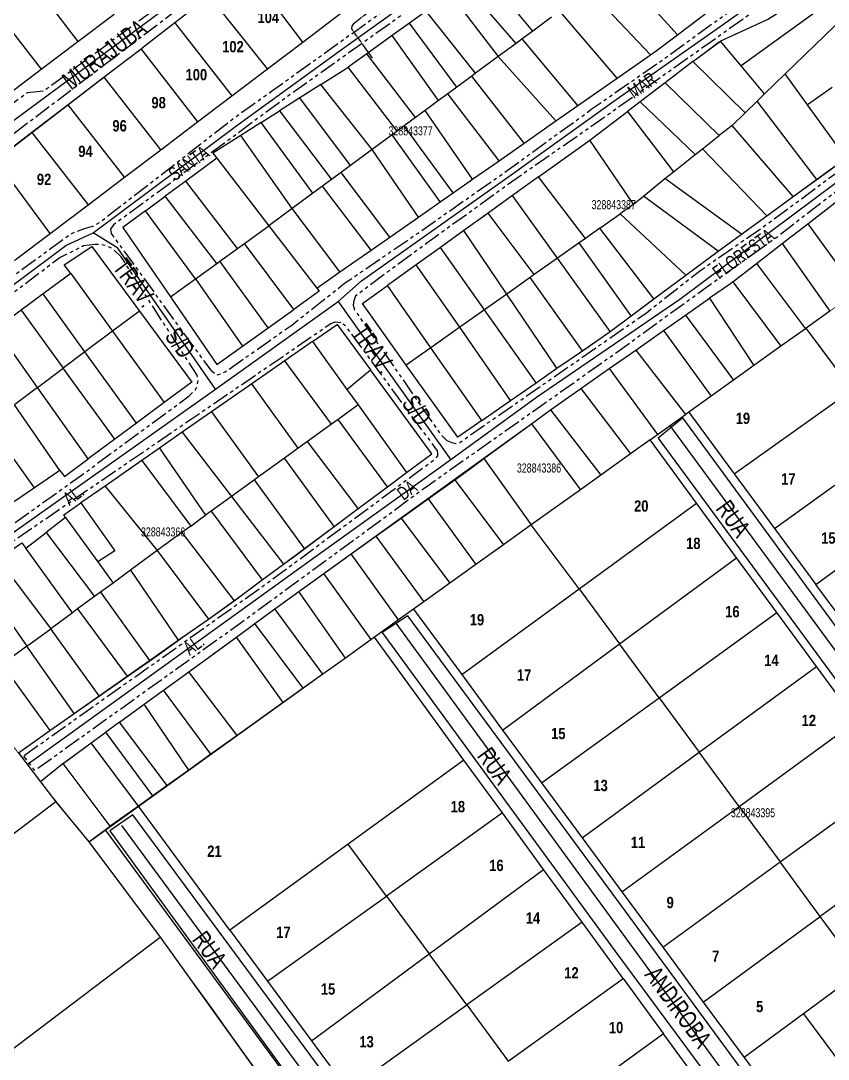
# Model space of a CAD drawing. Extents: x 204381 to 207261, y 4847713 to 4851061.
# Drawn here: x 206170.1 to 206348.8, y 4849363 to 4849592.9 of the extents above; entities that cross this region are included whole.
import ezdxf
from ezdxf.enums import TextEntityAlignment as Align

# ---------------------------------------------------------------- set-up
doc = ezdxf.new("R2010")
doc.units = 0
doc.header["$LTSCALE"] = 1.5
doc.header["$MEASUREMENT"] = 0
doc.linetypes.add('PHANTOMX2', pattern=[5, 2.5, -0.5, 0.5, -0.5, 0.5, -0.5])
doc.linetypes.add('TRACO_13', pattern=[8, 5, -1, 1, -1])
for name, color, linetype in [('CD-MALHA-LOTES', 40, 'CONTINUOUS'), ('CD_TXT_QUADRA', 7, 'CONTINUOUS'), ('HD-VALAS-DRENOS', 170, 'CONTINUOUS'), ('RU-QUADRAS', 210, 'CONTINUOUS'), ('SV-EIXO-RUA-N-PAV', 6, 'CONTINUOUS'), ('SV-EIXO-RUA-PAV', 20, 'CONTINUOUS'), ('SV-RUA-NAO-PAV-S-GUIA-C-GUIA', 7, 'PHANTOMX2'), ('SV-RUA-PAVIM-S-GUIA-C-GUIA', 7, 'CONTINUOUS'), ('SV-TXT-RUA-N-PAV-S-GUIA-C-GUIA', 7, 'CONTINUOUS'), ('SV-TXT-RUA-PAV-S-GUIA-C-GUIA', 7, 'CONTINUOUS'), ('Th_NmrPort', 7, 'CONTINUOUS')]:
    doc.layers.add(name, color=color, linetype=linetype)
doc.styles.add('3288-43-2D_TXT$0$ARIAL', font='ARIAL.TTF')
doc.styles.add('ARIAL', font='ARIAL.TTF')
doc.styles.get("Standard").update_dxf_attribs({"font": 'swisscbo.ttf'})

msp = doc.modelspace()

# ---------------------------------------------------------------- linework, layer by layer
at = {"layer": 'CD-MALHA-LOTES', "linetype": 'Continuous'}
for points in [[(206232.48, 4849588.16), (206219.95, 4849604.74)], [(206170.43, 4849604.31), (206182.72, 4849588.33)], [(206211.86, 4849598.44), (206204.21, 4849592.48)], [(206224.67, 4849582.25), (206211.86, 4849598.44)], [(206182.72, 4849588.33), (206190.74, 4849594.4)], [(206232.48, 4849588.16), (206240.95, 4849594.58)], [(206166.51, 4849592.69), (206174.57, 4849582.17)], [(206204.21, 4849592.48), (206197.25, 4849587.05)], [(206204.21, 4849592.48), (206216.81, 4849576.29)], [(206174.57, 4849582.17), (206182.72, 4849588.33)], [(206196.69, 4849586.62), (206188.56, 4849580.4)], [(206197.25, 4849587.05), (206196.69, 4849586.62)], [(206196.69, 4849586.62), (206209.21, 4849570.54)], [(206224.67, 4849582.25), (206232.48, 4849588.16)], [(206158.64, 4849570.12), (206174.57, 4849582.17)], [(206216.81, 4849576.29), (206224.67, 4849582.25)], [(206188.56, 4849580.4), (206180.59, 4849574.32)], [(206201.05, 4849564.36), (206188.56, 4849580.4)], [(206209.21, 4849570.54), (206216.81, 4849576.29)], [(206180.59, 4849574.32), (206172.55, 4849568.17)], [(206193.06, 4849558.3), (206180.59, 4849574.32)], [(206201.05, 4849564.36), (206209.21, 4849570.54)], [(206172.55, 4849568.17), (206164.58, 4849562.07)], [(206172.55, 4849568.17), (206184.99, 4849552.19)], [(206193.06, 4849558.3), (206201.05, 4849564.36)], [(206176.59, 4849545.83), (206164.58, 4849562.07)], [(206184.99, 4849552.19), (206193.06, 4849558.3)], [(206176.59, 4849545.83), (206184.99, 4849552.19)], [(206168.83, 4849539.96), (206176.59, 4849545.83)], [(206354.11, 4849511.2), (206343.94, 4849524.89)], [(206338.29, 4849520.85), (206332.35, 4849516.6)], [(206327.96, 4849492.61), (206354.11, 4849511.2)], [(206322.91, 4849509.84), (206317.91, 4849506.26)], [(206317.91, 4849506.26), (206327.96, 4849492.61)], [(206309.35, 4849500.13), (206305.02, 4849497.03)], [(206319.67, 4849486.1), (206309.35, 4849500.13)], [(206336.91, 4849480.52), (206362.96, 4849499.28)], [(206327.96, 4849492.61), (206336.91, 4849480.52)], [(206293.66, 4849467.13), (206319.67, 4849486.1)], [(206328.52, 4849474.04), (206319.67, 4849486.1)], [(206346.05, 4849468.15), (206371.99, 4849487.13)], [(206293.66, 4849467.13), (206283.07, 4849481.31)], [(206336.91, 4849480.52), (206346.05, 4849468.15)], [(206302.61, 4849454.97), (206328.52, 4849474.04)], [(206337.43, 4849461.92), (206328.52, 4849474.04)], [(206267.68, 4849448.17), (206293.66, 4849467.13)], [(206293.66, 4849467.13), (206302.61, 4849454.97)], [(206354.81, 4849456.32), (206346.05, 4849468.15)], [(206257, 4849462.65), (206267.68, 4849448.17)], [(206311.37, 4849443.06), (206337.43, 4849461.92)], [(206346.2, 4849449.97), (206337.43, 4849461.92)], [(206247.6, 4849455.92), (206241.92, 4849451.85)], [(206248.35, 4849456.46), (206247.6, 4849455.92)], [(206268.16, 4849429.27), (206248.35, 4849456.46)], [(206276.72, 4849435.91), (206302.61, 4849454.97)], [(206311.37, 4849443.06), (206302.61, 4849454.97)], [(206320.26, 4849430.99), (206346.2, 4849449.97)], [(206355.05, 4849437.92), (206346.2, 4849449.97)], [(206267.68, 4849448.17), (206276.72, 4849435.91)], [(206285.35, 4849424.22), (206311.37, 4849443.06)], [(206311.37, 4849443.06), (206320.26, 4849430.99)], [(206329.07, 4849419.01), (206355.05, 4849437.92)], [(206276.72, 4849435.91), (206285.35, 4849424.22)], [(206169.55, 4849430.84), (206174.42, 4849424.47)], [(206294.34, 4849412.02), (206320.26, 4849430.99)], [(206329.07, 4849419.01), (206320.26, 4849430.99)], [(206268.16, 4849429.27), (206242.56, 4849410.63)], [(206276.7, 4849417.55), (206268.16, 4849429.27)], [(206338.14, 4849406.7), (206364.12, 4849425.56)], [(206174.42, 4849424.47), (206177.83, 4849420.02)], [(206202.5, 4849423.63), (206199.29, 4849421.33)], [(206285.35, 4849424.22), (206294.34, 4849412.02)], [(206177.83, 4849420.02), (205941.74, 4849240.91)], [(206216.38, 4849391.57), (206196.11, 4849419.06)], [(206303.13, 4849400.12), (206329.07, 4849419.01)], [(206329.07, 4849419.01), (206338.14, 4849406.7)], [(206276.7, 4849417.55), (206251.01, 4849399.16)], [(206285.8, 4849405.06), (206276.7, 4849417.55)], [(206185.11, 4849411.18), (206188.76, 4849413.79)], [(206188.76, 4849413.79), (206261.72, 4849314.58)], [(206294.34, 4849412.02), (206303.13, 4849400.12)], [(206372.94, 4849413.55), (206347.03, 4849394.61)], [(206185.11, 4849411.18), (206200.95, 4849390.06)], [(206242.56, 4849410.63), (206216.38, 4849391.57)], [(206251.01, 4849399.16), (206242.56, 4849410.63)], [(206260.46, 4849386.33), (206285.8, 4849405.06)], [(206294.34, 4849393.34), (206285.8, 4849405.06)], [(206312.18, 4849387.85), (206338.14, 4849406.7)], [(206347.03, 4849394.61), (206338.14, 4849406.7)], [(206303.13, 4849400.12), (206312.18, 4849387.85)], [(206224.68, 4849380.31), (206251.01, 4849399.16)], [(206251.01, 4849399.16), (206260.46, 4849386.33)], [(206294.34, 4849393.34), (206268.78, 4849375.04)], [(206303.4, 4849380.91), (206294.34, 4849393.34)], [(206321.14, 4849375.69), (206347.03, 4849394.61)], [(206355.98, 4849382.45), (206347.03, 4849394.61)], [(206216.38, 4849391.57), (206224.68, 4849380.31)], [(206079.68, 4849298.26), (206200.95, 4849390.06)], [(206200.95, 4849390.06), (206225.68, 4849355.63)], [(206234.43, 4849367.08), (206260.46, 4849386.33)], [(206268.78, 4849375.04), (206260.46, 4849386.33)], [(206312.18, 4849387.85), (206321.14, 4849375.69)], [(206355.98, 4849382.45), (206343.31, 4849373.11)], [(206224.68, 4849380.31), (206234.43, 4849367.08)], [(206277.96, 4849362.57), (206303.4, 4849380.91)], [(206303.4, 4849380.91), (206312.34, 4849368.64)], [(206242.46, 4849356.2), (206268.78, 4849375.04)], [(206268.78, 4849375.04), (206277.96, 4849362.57)], [(206321.14, 4849375.69), (206330.19, 4849363.43)], [(206343.31, 4849373.11), (206330.19, 4849363.43)], [(206343.31, 4849373.11), (206361.11, 4849349.18)], [(206312.34, 4849368.64), (206287, 4849350.3)], [(206320.95, 4849356.82), (206312.34, 4849368.64)], [(206234.43, 4849367.08), (206242.46, 4849356.2)], [(206330.19, 4849363.43), (206347.85, 4849339.49)]]:
    msp.add_lwpolyline(points, dxfattribs=at)
at = {"layer": 'CD-MALHA-LOTES'}
for points in [[(206283.38, 4849590.63), (206272.31, 4849603.95)], [(206315.43, 4849589.79), (206302.13, 4849604.47)], [(206279.69, 4849587.91), (206268.32, 4849601.1)], [(206265.16, 4849598.83), (206275.75, 4849585)], [(206309.49, 4849585.39), (206295.83, 4849599.82)], [(206348.6, 4849596.75), (206345.21, 4849599.44), (206335.58, 4849593.29), (206324.94, 4849588.4)], [(206348.6, 4849596.75), (206329.54, 4849582.91)], [(206259.83, 4849595.02), (206256.12, 4849592.37)], [(206270.75, 4849581.31), (206259.83, 4849595.02)], [(206287.55, 4849593.71), (206283.38, 4849590.63)], [(206302.1, 4849580.22), (206289.38, 4849595.06)], [(206315.43, 4849589.79), (206322.77, 4849595.3)], [(206352.31, 4849593.81), (206339.28, 4849581.15)], [(206256.12, 4849592.37), (206252.28, 4849589.62)], [(206266.59, 4849578.24), (206256.12, 4849592.37)], [(206252.28, 4849589.62), (206246.7, 4849585.62)], [(206262.54, 4849575.25), (206252.28, 4849589.62)], [(206281.06, 4849588.92), (206279.69, 4849587.91)], [(206283.38, 4849590.63), (206281.06, 4849588.92)], [(206293.37, 4849574.12), (206281.06, 4849588.92)], [(206309.49, 4849585.39), (206310.7, 4849586.24), (206315.43, 4849589.79)], [(206279.69, 4849587.91), (206275.75, 4849585)], [(206318.86, 4849583.89), (206324.94, 4849588.4)], [(206329.54, 4849582.91), (206324.94, 4849588.4)], [(206246.7, 4849585.62), (206242.52, 4849582.64)], [(206257.42, 4849571.47), (206246.7, 4849585.62)], [(206275.75, 4849585), (206270.75, 4849581.31)], [(206288.54, 4849570.75), (206275.75, 4849585)], [(206302.1, 4849580.22), (206309.49, 4849585.39)], [(206236.52, 4849578.78), (206241.89, 4849582.18), (206242.52, 4849582.64)], [(206253.39, 4849568.5), (206242.52, 4849582.64)], [(206318.86, 4849583.89), (206312.72, 4849579.2)], [(206330.42, 4849572.54), (206318.86, 4849583.89)], [(206334.72, 4849576.72), (206329.54, 4849582.91)], [(206269.88, 4849580.67), (206266.59, 4849578.24)], [(206270.75, 4849581.31), (206269.88, 4849580.67)], [(206281.53, 4849565.85), (206269.88, 4849580.67)], [(206293.37, 4849574.12), (206302.1, 4849580.22)], [(206339.28, 4849581.15), (206334.72, 4849576.72)], [(206344.24, 4849574.28), (206339.28, 4849581.15)], [(206236.52, 4849578.78), (206231.87, 4849575.82)], [(206247.82, 4849564.38), (206236.52, 4849578.78)], [(206266.59, 4849578.24), (206264.57, 4849576.75)], [(206312.72, 4849579.2), (206307.19, 4849574.98)], [(206324.65, 4849567.49), (206312.72, 4849579.2)], [(206349.68, 4849578.16), (206344.24, 4849574.28)], [(206231.87, 4849575.82), (206227.34, 4849572.94)], [(206243.08, 4849560.88), (206231.87, 4849575.82)], [(206262.54, 4849575.25), (206259.6, 4849573.08)], [(206264.57, 4849576.75), (206262.54, 4849575.25)], [(206275.94, 4849561.94), (206264.57, 4849576.75)], [(206307.19, 4849574.98), (206304.36, 4849572.82)], [(206319.33, 4849563.28), (206307.19, 4849574.98)], [(206333.04, 4849575.08), (206330.42, 4849572.54)], [(206334.72, 4849576.72), (206333.04, 4849575.08)], [(206346.24, 4849557.74), (206333.04, 4849575.08)], [(206223.3, 4849570.38), (206227.34, 4849572.94)], [(206227.34, 4849572.94), (206238.83, 4849557.75)], [(206259.6, 4849573.08), (206257.42, 4849571.47)], [(206270.06, 4849557.83), (206259.6, 4849573.08)], [(206288.54, 4849570.75), (206293.37, 4849574.12)], [(206296.06, 4849566.49), (206304.36, 4849572.82)], [(206304.36, 4849572.82), (206314.54, 4849559.48)], [(206330.42, 4849572.54), (206327.5, 4849569.75)], [(206352.77, 4849562.47), (206344.24, 4849574.28)], [(206223.3, 4849570.38), (206218.77, 4849567.51)], [(206234.74, 4849554.73), (206223.3, 4849570.38)], [(206257.42, 4849571.47), (206254.97, 4849569.66)], [(206281.53, 4849565.85), (206288.54, 4849570.75)], [(206253.39, 4849568.5), (206252.26, 4849567.66)], [(206254.97, 4849569.66), (206253.39, 4849568.5)], [(206265.79, 4849554.85), (206254.97, 4849569.66)], [(206327.5, 4849569.75), (206324.65, 4849567.49)], [(206341.06, 4849553.99), (206327.5, 4849569.75)], [(206218.77, 4849567.51), (206212.61, 4849563.6), (206213.44, 4849562.51)], [(206230.18, 4849551.36), (206218.77, 4849567.51)], [(206252.26, 4849567.66), (206247.82, 4849564.38)], [(206262.89, 4849552.82), (206252.26, 4849567.66)], [(206275.94, 4849561.94), (206281.53, 4849565.85)], [(206284.7, 4849558.34), (206296.06, 4849566.49)], [(206305.69, 4849552.33), (206296.06, 4849566.49)], [(206320.99, 4849564.59), (206324.65, 4849567.49)], [(206247.82, 4849564.38), (206243.08, 4849560.88)], [(206258.08, 4849549.46), (206247.82, 4849564.38)], [(206319.33, 4849563.28), (206320.99, 4849564.59)], [(206335.2, 4849549.76), (206320.99, 4849564.59)], [(206213.44, 4849562.51), (206206.58, 4849557.43)], [(206213.44, 4849562.51), (206224.98, 4849547.53)], [(206270.06, 4849557.83), (206275.94, 4849561.94)], [(206314.54, 4849559.48), (206319.33, 4849563.28)], [(206346.24, 4849557.74), (206352.77, 4849562.47)], [(206241, 4849559.35), (206238.83, 4849557.75)], [(206243.08, 4849560.88), (206241, 4849559.35)], [(206251.74, 4849545.03), (206241, 4849559.35)], [(206312.62, 4849557.96), (206314.54, 4849559.48)], [(206206.58, 4849557.43), (206202.01, 4849554.05)], [(206218.04, 4849542.5), (206206.58, 4849557.43)], [(206238.83, 4849557.75), (206236.84, 4849556.28)], [(206265.79, 4849554.85), (206270.06, 4849557.83)], [(206284.7, 4849558.34), (206278.93, 4849554.21)], [(206295.07, 4849544.74), (206284.7, 4849558.34)], [(206307.88, 4849554.11), (206312.62, 4849557.96)], [(206329.58, 4849545.68), (206312.62, 4849557.96)], [(206341.06, 4849553.99), (206346.24, 4849557.74)], [(206234.74, 4849554.73), (206230.18, 4849551.36)], [(206236.84, 4849556.28), (206234.74, 4849554.73)], [(206247.64, 4849542.16), (206236.84, 4849556.28)], [(206262.89, 4849552.82), (206265.79, 4849554.85)], [(206278.93, 4849554.21), (206273.54, 4849550.34)], [(206288.88, 4849540.37), (206278.93, 4849554.21)], [(206197.71, 4849550.86), (206202.01, 4849554.05)], [(206213.48, 4849539.2), (206202.01, 4849554.05)], [(206258.08, 4849549.46), (206262.89, 4849552.82)], [(206305.69, 4849552.33), (206305.01, 4849551.77), (206302.72, 4849550.16)], [(206305.69, 4849552.33), (206307.88, 4849554.11)], [(206324.45, 4849541.88), (206307.88, 4849554.11)], [(206335.2, 4849549.76), (206341.06, 4849553.99)], [(206344.25, 4849547.94), (206350.26, 4849552.58)], [(206197.71, 4849550.86), (206192.68, 4849547.14), (206203.22, 4849531.77)], [(206208.72, 4849535.76), (206197.71, 4849550.86)], [(206230.18, 4849551.36), (206224.98, 4849547.53)], [(206240.68, 4849537.3), (206233.74, 4849546.58), (206230.18, 4849551.36)], [(206273.54, 4849550.34), (206268.13, 4849546.46)], [(206283.71, 4849536.71), (206273.54, 4849550.34)], [(206298.22, 4849546.97), (206302.72, 4849550.16)], [(206317.29, 4849536.57), (206302.72, 4849550.16)], [(206329.58, 4849545.68), (206335.2, 4849549.76)], [(206219.59, 4849543.62), (206224.98, 4849547.53)], [(206224.98, 4849547.53), (206235.61, 4849533.75)], [(206251.74, 4849545.03), (206258.08, 4849549.46)], [(206338.63, 4849543.59), (206344.25, 4849547.94)], [(206344.25, 4849547.94), (206355.17, 4849532.93)], [(206247.64, 4849542.16), (206251.74, 4849545.03)], [(206268.13, 4849546.46), (206262.97, 4849542.75)], [(206277.64, 4849532.41), (206268.13, 4849546.46)], [(206298.22, 4849546.97), (206295.07, 4849544.74)], [(206310.2, 4849531.32), (206298.22, 4849546.97)], [(206324.45, 4849541.88), (206329.58, 4849545.68)], [(206181.14, 4849536.94), (206179.71, 4849538.9), (206185.82, 4849542.91), (206196.35, 4849528.66)], [(206218.04, 4849542.5), (206219.59, 4849543.62)], [(206230.48, 4849529.01), (206219.59, 4849543.62)], [(206262.97, 4849542.75), (206257.6, 4849538.9)], [(206272.73, 4849528.95), (206262.97, 4849542.75)], [(206293.67, 4849543.75), (206288.88, 4849540.37)], [(206295.07, 4849544.74), (206293.67, 4849543.75)], [(206305.19, 4849527.6), (206293.67, 4849543.75)], [(206332.94, 4849539.2), (206338.63, 4849543.59)], [(206338.63, 4849543.59), (206349.16, 4849528.63)], [(206214.13, 4849539.66), (206218.04, 4849542.5)], [(206240.68, 4849537.3), (206247.64, 4849542.16)], [(206288.88, 4849540.37), (206283.71, 4849536.71)], [(206300.53, 4849524.16), (206288.88, 4849540.37)], [(206317.29, 4849536.57), (206324.45, 4849541.88)], [(206208.72, 4849535.76), (206213.48, 4849539.2)], [(206213.48, 4849539.2), (206214.13, 4849539.66)], [(206224.81, 4849524.94), (206214.13, 4849539.66)], [(206257.6, 4849538.9), (206251.21, 4849534.31)], [(206267.23, 4849525.05), (206257.6, 4849538.9)], [(206327.66, 4849535.12), (206332.94, 4849539.2)], [(206332.94, 4849539.2), (206343.73, 4849524.75)], [(206181.14, 4849536.94), (206175.01, 4849532.43)], [(206181.14, 4849536.94), (206190.39, 4849524.18)], [(206203.22, 4849531.77), (206208.72, 4849535.76)], [(206208.72, 4849535.76), (206219.14, 4849520.88)], [(206235.61, 4849533.75), (206240.68, 4849537.3)], [(206282.84, 4849536.09), (206277.64, 4849532.41)], [(206283.71, 4849536.71), (206282.84, 4849536.09)], [(206294.38, 4849519.88), (206282.84, 4849536.09)], [(206310.2, 4849531.32), (206317.29, 4849536.57)], [(206235.61, 4849533.75), (206236.13, 4849533.06), (206230.48, 4849529.01)], [(206255.41, 4849516.7), (206245.68, 4849530.35), (206251.21, 4849534.31)], [(206260.84, 4849520.53), (206251.21, 4849534.31)], [(206327.66, 4849535.12), (206327.13, 4849534.71), (206322.51, 4849531.47)], [(206327.66, 4849535.12), (206338.29, 4849520.85)], [(206175.01, 4849532.43), (206170.15, 4849528.85)], [(206184.28, 4849519.6), (206175.01, 4849532.43)], [(206203.22, 4849531.77), (206213.48, 4849516.83), (206219.14, 4849520.88)], [(206277.64, 4849532.41), (206272.73, 4849528.95)], [(206288.75, 4849515.98), (206277.64, 4849532.41)], [(206305.19, 4849527.6), (206310.2, 4849531.32)], [(206317.21, 4849527.74), (206322.51, 4849531.47)], [(206322.51, 4849531.47), (206332.35, 4849516.6)], [(206170.15, 4849528.85), (206164.54, 4849524.73)], [(206170.15, 4849528.85), (206179.48, 4849516)], [(206224.81, 4849524.94), (206230.48, 4849529.01)], [(206272.73, 4849528.95), (206267.23, 4849525.05)], [(206284.16, 4849512.79), (206272.73, 4849528.95)], [(206196.35, 4849528.66), (206190.39, 4849524.18)], [(206196.35, 4849528.66), (206207.96, 4849512.93), (206201.84, 4849508.4)], [(206300.53, 4849524.16), (206305.19, 4849527.6)], [(206312.31, 4849524.31), (206317.21, 4849527.74)], [(206317.21, 4849527.74), (206327.83, 4849513.36)], [(206349.16, 4849528.63), (206343.94, 4849524.89)], [(206173.77, 4849511.72), (206164.54, 4849524.73)], [(206219.14, 4849520.88), (206224.81, 4849524.94)], [(206234.64, 4849521.9), (206240.11, 4849525.71), (206247.47, 4849515.64)], [(206267.23, 4849525.05), (206260.84, 4849520.53)], [(206278.5, 4849508.86), (206267.23, 4849525.05)], [(206306.2, 4849520.02), (206312.31, 4849524.31)], [(206312.31, 4849524.31), (206322.91, 4849509.84)], [(206343.73, 4849524.75), (206338.29, 4849520.85)], [(206190.39, 4849524.18), (206184.28, 4849519.6)], [(206190.39, 4849524.18), (206201.84, 4849508.4)], [(206294.38, 4849519.88), (206300.53, 4849524.16)], [(206234.64, 4849521.9), (206228.54, 4849517.65)], [(206234.64, 4849521.9), (206242.24, 4849511.32)], [(206260.84, 4849520.53), (206255.41, 4849516.7)], [(206272.1, 4849504.43), (206260.84, 4849520.53)], [(206288.75, 4849515.98), (206294.38, 4849519.88)], [(206300.33, 4849515.9), (206306.2, 4849520.02)], [(206306.2, 4849520.02), (206317.2, 4849505.75)], [(206184.28, 4849519.6), (206179.48, 4849516)], [(206195.67, 4849503.82), (206184.28, 4849519.6)], [(206228.54, 4849517.65), (206221.21, 4849512.54)], [(206238.88, 4849503.63), (206228.54, 4849517.65)], [(206173.77, 4849511.72), (206179.48, 4849516)], [(206190.89, 4849500.28), (206179.48, 4849516)], [(206242.24, 4849511.32), (206247.47, 4849515.64)], [(206255.48, 4849492.91), (206261.05, 4849497.07), (206247.47, 4849515.64)], [(206272.1, 4849504.43), (206266.79, 4849500.75), (206255.41, 4849516.7)], [(206284.16, 4849512.79), (206288.75, 4849515.98)], [(206294.07, 4849511.5), (206300.33, 4849515.9)], [(206300.33, 4849515.9), (206311.01, 4849501.32)], [(206332.35, 4849516.6), (206327.83, 4849513.36)], [(206278.5, 4849508.86), (206284.16, 4849512.79)], [(206327.83, 4849513.36), (206322.91, 4849509.84)], [(206173.77, 4849511.72), (206168.66, 4849507.88)], [(206184.99, 4849495.91), (206173.77, 4849511.72)], [(206221.21, 4849512.54), (206212.27, 4849506.31)], [(206231.48, 4849498.29), (206221.21, 4849512.54)], [(206242.24, 4849511.32), (206244.73, 4849507.86)], [(206287.32, 4849506.77), (206294.07, 4849511.5)], [(206294.07, 4849511.5), (206305.02, 4849497.03)], [(206201.84, 4849508.4), (206195.67, 4849503.82)], [(206272.1, 4849504.43), (206278.5, 4849508.86)], [(206178.73, 4849493.39), (206168.66, 4849507.88)], [(206212.27, 4849506.31), (206205.82, 4849501.82)], [(206212.27, 4849506.31), (206222.71, 4849491.95)], [(206244.73, 4849507.86), (206240.33, 4849504.68)], [(206244.73, 4849507.86), (206255.48, 4849492.91)], [(206283.11, 4849503.69), (206287.32, 4849506.77)], [(206287.32, 4849506.77), (206298.46, 4849492.33)], [(206317.91, 4849506.26), (206317.2, 4849505.75)], [(206173.11, 4849489.55), (206162.97, 4849503.61)], [(206195.67, 4849503.82), (206190.89, 4849500.28)], [(206238.88, 4849503.63), (206233.54, 4849499.78)], [(206240.33, 4849504.68), (206238.88, 4849503.63)], [(206251.25, 4849489.77), (206240.33, 4849504.68)], [(206272.58, 4849495.99), (206283.11, 4849503.69)], [(206283.11, 4849503.69), (206293.96, 4849489.11)], [(206311.01, 4849501.32), (206317.2, 4849505.75)], [(206205.82, 4849501.82), (206200.77, 4849498.3)], [(206205.82, 4849501.82), (206216.71, 4849487.62)], [(206309.35, 4849500.13), (206311.01, 4849501.32)], [(206190.89, 4849500.28), (206184.99, 4849495.91)], [(206233.54, 4849499.78), (206231.48, 4849498.29)], [(206244.76, 4849484.93), (206233.54, 4849499.78)], [(206200.77, 4849498.3), (206196.89, 4849495.59)], [(206200.77, 4849498.3), (206210.99, 4849483.48)], [(206231.48, 4849498.29), (206228.46, 4849496.11)], [(206305.02, 4849497.03), (206298.46, 4849492.33)], [(206178.73, 4849493.39), (206179.78, 4849492.04), (206184.99, 4849495.91)], [(206196.89, 4849495.59), (206188.72, 4849489.9)], [(206196.89, 4849495.59), (206207.68, 4849481.07)], [(206228.46, 4849496.11), (206222.71, 4849491.95)], [(206239.41, 4849480.95), (206228.46, 4849496.11)], [(206266.13, 4849491.32), (206269.33, 4849493.61), (206272.58, 4849495.99)], [(206272.58, 4849495.99), (206283.07, 4849481.31)], [(206178.73, 4849493.39), (206173.11, 4849489.55)], [(206251.25, 4849489.77), (206255.48, 4849492.91)], [(206298.46, 4849492.33), (206293.96, 4849489.11)], [(206188.72, 4849489.9), (206183.37, 4849486.17)], [(206188.72, 4849489.9), (206200.29, 4849475.65)], [(206221.83, 4849491.32), (206216.71, 4849487.62)], [(206222.71, 4849491.95), (206221.83, 4849491.32)], [(206232.86, 4849476.08), (206221.83, 4849491.32)], [(206260.22, 4849487.09), (206266.13, 4849491.32)], [(206266.13, 4849491.32), (206276.94, 4849476.92)], [(206173.11, 4849489.55), (206166.81, 4849485.24)], [(206216.71, 4849487.62), (206212.18, 4849484.35)], [(206216.71, 4849487.62), (206228.22, 4849472.62)], [(206244.76, 4849484.93), (206251.25, 4849489.77)], [(206293.96, 4849489.11), (206283.07, 4849481.31)], [(206179.98, 4849482.95), (206179.61, 4849483.55), (206183.37, 4849486.17)], [(206183.37, 4849486.17), (206190.86, 4849475.61), (206187.12, 4849473.11)], [(206254.25, 4849482.82), (206260.22, 4849487.09)], [(206260.22, 4849487.09), (206270.78, 4849472.52)], [(206179.98, 4849482.95), (206175.73, 4849479.66)], [(206179.98, 4849482.95), (206187.12, 4849473.11)], [(206207.68, 4849481.07), (206209.91, 4849482.71), (206210.99, 4849483.48)], [(206212.18, 4849484.35), (206210.99, 4849483.48)], [(206212.18, 4849484.35), (206223.54, 4849469.13)], [(206239.41, 4849480.95), (206244.76, 4849484.93)], [(206207.68, 4849481.07), (206205.73, 4849479.64)], [(206232.86, 4849476.08), (206239.41, 4849480.95)], [(206248.66, 4849478.83), (206254.25, 4849482.82)], [(206254.25, 4849482.82), (206265.04, 4849468.4)], [(206283.07, 4849481.31), (206276.94, 4849476.92)], [(206171.18, 4849476.14), (206175.73, 4849479.66)], [(206175.73, 4849479.66), (206186.37, 4849465.43)], [(206205.73, 4849479.64), (206200.29, 4849475.65)], [(206205.73, 4849479.64), (206217.28, 4849464.48)], [(206243.22, 4849474.93), (206248.66, 4849478.83)], [(206248.66, 4849478.83), (206259.26, 4849464.27)], [(206165.66, 4849472.99), (206165.1, 4849473.73), (206170.34, 4849477.31), (206171.18, 4849476.14)], [(206181.54, 4849461.88), (206171.18, 4849476.14)], [(206228.22, 4849472.62), (206232.86, 4849476.08)], [(206276.94, 4849476.92), (206270.78, 4849472.52)], [(206200.29, 4849475.65), (206194.35, 4849471.29)], [(206200.29, 4849475.65), (206211.6, 4849460.48)], [(206237.14, 4849470.59), (206243.22, 4849474.93)], [(206253.69, 4849460.28), (206243.22, 4849474.93)], [(206165.66, 4849472.99), (206176.72, 4849458.34)], [(206187.12, 4849473.11), (206190.49, 4849468.45)], [(206223.54, 4849469.13), (206228.22, 4849472.62)], [(206270.78, 4849472.52), (206265.04, 4849468.4)], [(206161.11, 4849469.23), (206171.44, 4849454.47)], [(206194.35, 4849471.29), (206190.49, 4849468.45)], [(206194.35, 4849471.29), (206204.93, 4849455.78)], [(206217.28, 4849464.48), (206223.54, 4849469.13)], [(206231.59, 4849466.55), (206236.61, 4849470.21), (206237.14, 4849470.59)], [(206247.6, 4849455.92), (206237.14, 4849470.59)], [(206190.49, 4849468.45), (206187.69, 4849466.4)], [(206265.04, 4849468.4), (206259.26, 4849464.27)], [(206186.37, 4849465.43), (206182.66, 4849462.71)], [(206187.69, 4849466.4), (206186.37, 4849465.43)], [(206187.69, 4849466.4), (206198.58, 4849451.32)], [(206226.34, 4849462.72), (206231.59, 4849466.55)], [(206241.92, 4849451.85), (206231.59, 4849466.55)], [(206182.66, 4849462.71), (206181.54, 4849461.88)], [(206182.66, 4849462.71), (206193.65, 4849447.85)], [(206211.6, 4849460.48), (206217.28, 4849464.48)], [(206221.91, 4849459.49), (206226.34, 4849462.72)], [(206236.95, 4849448.29), (206226.34, 4849462.72)], [(206257, 4849462.65), (206253.69, 4849460.28)], [(206259.26, 4849464.27), (206257, 4849462.65)], [(206181.54, 4849461.88), (206176.72, 4849458.34)], [(206204.93, 4849455.78), (206211.6, 4849460.48)], [(206253.69, 4849460.28), (206248.35, 4849456.46)], [(206171.44, 4849454.47), (206176.72, 4849458.34)], [(206187.42, 4849443.46), (206176.72, 4849458.34)], [(206217.79, 4849456.49), (206221.91, 4849459.49)], [(206232.6, 4849445.18), (206221.91, 4849459.49)], [(206198.58, 4849451.32), (206204.93, 4849455.78)], [(206207.24, 4849448.79), (206217.79, 4849456.49)], [(206228.13, 4849441.98), (206217.79, 4849456.49)], [(206171.44, 4849454.47), (206165.95, 4849450.44)], [(206181.88, 4849439.56), (206171.44, 4849454.47)], [(206193.65, 4849447.85), (206198.58, 4849451.32)], [(206241.92, 4849451.85), (206236.95, 4849448.29)], [(206165.95, 4849450.44), (206176.54, 4849435.8)], [(206201.68, 4849444.74), (206207.24, 4849448.79)], [(206217.99, 4849434.72), (206207.24, 4849448.79)], [(206187.42, 4849443.46), (206193.65, 4849447.85)], [(206236.95, 4849448.29), (206232.6, 4849445.18)], [(206197.39, 4849441.62), (206201.68, 4849444.74)], [(206212.15, 4849430.54), (206201.68, 4849444.74)], [(206232.6, 4849445.18), (206228.13, 4849441.98)], [(206181.88, 4849439.56), (206187.42, 4849443.46)], [(206191.95, 4849437.64), (206197.39, 4849441.62)], [(206207.28, 4849427.05), (206197.39, 4849441.62)], [(206228.13, 4849441.98), (206217.99, 4849434.72)], [(206176.54, 4849435.8), (206181.88, 4849439.56)], [(206191.95, 4849437.64), (206190.24, 4849436.4), (206188.9, 4849435.43)], [(206202.5, 4849423.63), (206191.95, 4849437.64)], [(206169.55, 4849430.84), (206176.54, 4849435.8)], [(206185.68, 4849433.09), (206188.9, 4849435.43)], [(206199.29, 4849421.33), (206188.9, 4849435.43)], [(206217.99, 4849434.72), (206212.15, 4849430.54)], [(206179.45, 4849428.5), (206185.68, 4849433.09)], [(206196.11, 4849419.06), (206185.68, 4849433.09)], [(206212.15, 4849430.54), (206207.28, 4849427.05)], [(206179.45, 4849428.5), (206174.42, 4849424.47)], [(206189.89, 4849414.6), (206179.45, 4849428.5)], [(206207.28, 4849427.05), (206202.5, 4849423.63)], [(206199.29, 4849421.33), (206196.11, 4849419.06)], [(206177.83, 4849420.02), (206185.11, 4849411.18)], [(206196.11, 4849419.06), (206189.89, 4849414.6)], [(206188.76, 4849413.79), (206189.89, 4849414.6)]]:
    msp.add_lwpolyline(points, dxfattribs=at)
at = {"layer": 'HD-VALAS-DRENOS', "linetype": 'PHANTOMX2', "const_width": 0.18, "flags": 128}
msp.add_lwpolyline([(206247.95, 4849584.65), (206243.71, 4849590.5), (206243.51, 4849590.8), (206243.35, 4849591.19), (206243.4, 4849591.75), (206243.89, 4849592.4), (206248.54, 4849596.02), (206251.22, 4849598.26), (206253.3, 4849599.74), (206257.61, 4849603.01), (206260.97, 4849606.01), (206263.75, 4849607.95), (206265.04, 4849608.47), (206265.89, 4849608.58), (206267.25, 4849608.2), (206268.12, 4849608.22), (206268.8, 4849608.37), (206270.96, 4849611.2), (206271.43, 4849613.06), (206271.56, 4849614.62), (206272.34, 4849616.28), (206273.22, 4849617.69), (206273.3, 4849619.3), (206273.33, 4849620.85), (206274.26, 4849622.01), (206274.55, 4849622.77), (206274.38, 4849624.12), (206273.83, 4849627.77), (206272.98, 4849631.36), (206273, 4849633.62), (206272.5, 4849636.62)], dxfattribs=at)
at = {"layer": 'HD-VALAS-DRENOS', "linetype": 'PHANTOMX2', "flags": 128}
msp.add_lwpolyline([(206247.95, 4849584.65), (206243.71, 4849590.5), (206243.51, 4849590.8), (206243.35, 4849591.19), (206243.4, 4849591.75), (206243.89, 4849592.4), (206248.54, 4849596.02), (206251.22, 4849598.26), (206253.3, 4849599.74), (206257.61, 4849603.01), (206260.97, 4849606.01), (206263.75, 4849607.95), (206265.04, 4849608.47), (206265.89, 4849608.58), (206267.25, 4849608.2), (206268.12, 4849608.22), (206268.8, 4849608.37), (206270.96, 4849611.2), (206271.43, 4849613.06), (206271.56, 4849614.62), (206272.34, 4849616.28), (206273.22, 4849617.69), (206273.3, 4849619.3), (206273.33, 4849620.85), (206274.26, 4849622.01), (206274.55, 4849622.77), (206274.38, 4849624.12), (206273.83, 4849627.77), (206272.98, 4849631.36), (206273, 4849633.62), (206272.5, 4849636.62)], dxfattribs=at)
at = {"layer": 'RU-QUADRAS', "color": 6, "linetype": 'Continuous', "const_width": 0.18}
for points in [[(205537.99, 4849467.48), (205544.7, 4849474.78), (205612.85, 4849525.8, 0.002531), (205798.55, 4849283), (205878.5, 4849344.7), (206109.27, 4849519.79, 0.004511), (206245.71, 4849624.8), (206242.62, 4849628.94), (206239.81, 4849626.9), (206213.1, 4849662.68), (206220.86, 4849668.19), (206262.61, 4849611.25), (206258.41, 4849607.8), (205962.15, 4849383.44), (205796.25, 4849256.73), (205727.34, 4849205.75), (205675.61, 4849278.11)], [(206245.68, 4849530.35), (206296.25, 4849566.63), (206324.52, 4849588.21), (206335.58, 4849593.29), (206345.21, 4849599.44), (206373.19, 4849577.24, 0.005918), (206300.7, 4849524.27), (206266.79, 4849500.75)], [(206146.45, 4849460.75), (206160.28, 4849470.42), (206161.11, 4849469.23), (206165.66, 4849472.99), (206165.1, 4849473.73), (206170.34, 4849477.31), (206171.18, 4849476.14), (206179.98, 4849482.95), (206179.61, 4849483.55), (206240.11, 4849525.71), (206261.05, 4849497.07, -0.013052), (206169.55, 4849430.84)], [(205749.85, 4849173.59), (205815.9, 4849224.43), (206140.75, 4849468.14), (206174.42, 4849424.47), (206185.2, 4849411.06, -0.01031), (206225.68, 4849355.63, -0.001332), (205830.88, 4849059.98), (205796.21, 4849108.13, 0.011304), (205762.41, 4849156.7)]]:
    msp.add_lwpolyline(points, format="xyb", close=True, dxfattribs=at)
for points in [[(206133.78, 4849603.04), (206205.76, 4849655.97), (206230.99, 4849624.84), (206158.64, 4849570.12)], [(206192.68, 4849547.14), (206213.44, 4849562.51), (206212.61, 4849563.6), (206241.89, 4849582.18), (206282.52, 4849611.26), (206294.51, 4849620.66), (206303.83, 4849632.19), (206334.69, 4849604.26), (206310.7, 4849586.24), (206235.6, 4849533.75), (206236.13, 4849533.06), (206213.48, 4849516.83)], [(206174.42, 4849424.47), (206179.86, 4849428.87), (206236.61, 4849470.21), (206287.32, 4849506.77), (206327.13, 4849534.71), (206374.82, 4849571.57), (206385.95, 4849554.97), (206309.35, 4849500.13), (206257, 4849462.65), (206185.2, 4849411.06)], [(206317.91, 4849506.26), (206369.87, 4849543.46), (206459.48, 4849421.72), (206408.3, 4849383.99)], [(206309.35, 4849500.13), (206399.59, 4849377.27), (206347.85, 4849339.49), (206257, 4849462.65)], [(206196.08, 4849419.04), (206248.35, 4849456.46), (206336.75, 4849335.13), (206326.27, 4849263.55), (206324.09, 4849260.16), (206320.22, 4849257.02), (206316.83, 4849255.33)], [(206185.11, 4849411.18), (206188.76, 4849413.79), (206261.72, 4849314.58), (206247.92, 4849304.18), (206227.82, 4849330.78), (206237.99, 4849338.77), (206200.95, 4849390.06)]]:
    msp.add_lwpolyline(points, close=True, dxfattribs=at)
msp.add_lwpolyline([(206139.93, 4849506.62), (206181.14, 4849536.94), (206179.71, 4849538.9), (206185.82, 4849542.91), (206207.96, 4849512.93), (206179.78, 4849492.04), (206178.73, 4849493.39), (206160.93, 4849481.21)], dxfattribs=at)
at = {"layer": 'SV-EIXO-RUA-N-PAV', "flags": 128}
for points in [[(205796.35, 4849291.37), (205797.7, 4849289.85), (205835.08, 4849318.35), (205866.42, 4849342.08), (205879.14, 4849351.53), (205898.57, 4849366.28), (205919.05, 4849381.38), (205932.39, 4849391.21), (205999.04, 4849441.69), (206038.77, 4849471.67), (206059.23, 4849487), (206098.71, 4849516.89), (206118.65, 4849532.65), (206134.19, 4849545.05), (206157.99, 4849563.18), (206198.44, 4849592.97), (206230.54, 4849617.25), (206233.4, 4849622.86), (206234.08, 4849627.62)], [(206125.75, 4849502.58), (206180.04, 4849543.18), (206186.13, 4849545.97), (206218.17, 4849569.98), (206241.25, 4849586.7), (206291.89, 4849623.01)], [(206138.04, 4849471.42), (206141.09, 4849470.91), (206143.7, 4849469.78), (206146.88, 4849467.36), (206149.03, 4849466.6), (206151.9, 4849467.99), (206213.15, 4849511.33), (206240.32, 4849530.77), (206245.5, 4849535.35), (206278.65, 4849558.84), (206301.84, 4849575.48), (206324.12, 4849591.13), (206334.7, 4849598.66), (206344, 4849601.96)], [(206374.35, 4849575.54), (206372.29, 4849575.38), (206367.18, 4849575.19), (206364.26, 4849574.41), (206361.92, 4849572.59), (206353.53, 4849560.31), (206350.54, 4849557.06), (206315.98, 4849531.24), (206284.26, 4849509.5), (206265.27, 4849495.7), (206234.22, 4849473.4), (206171.47, 4849428.2)], [(206213.15, 4849511.33), (206191.53, 4849542.56), (206186.13, 4849545.97)], [(206240.32, 4849530.77), (206265.27, 4849495.7)]]:
    msp.add_lwpolyline(points, dxfattribs=at)
at = {"layer": 'SV-EIXO-RUA-PAV', "flags": 128}
for points in [[(206313.65, 4849503.38), (206408.25, 4849374.72)], [(206253.09, 4849459.58), (206347.56, 4849330.15)], [(206192.36, 4849414.79), (206317.57, 4849244.85)]]:
    msp.add_lwpolyline(points, dxfattribs=at)
at = {"layer": 'SV-RUA-NAO-PAV-S-GUIA-C-GUIA', "linetype": 'TRACO_13', "ltscale": 0.5, "flags": 128}
msp.add_lwpolyline([(205796.25, 4849286.44), (205796.93, 4849285.53), (205836.87, 4849315.97), (205868.2, 4849339.7), (205928.74, 4849385.59), (206006.46, 4849444.59), (206076.4, 4849497.88), (206123.75, 4849533.93), (206156.5, 4849558.87), (206185.97, 4849581.2), (206232.88, 4849616.7), (206235.29, 4849619.63), (206236.67, 4849628.42), (206235.89, 4849630.56), (206212.35, 4849661.34), (206205.56, 4849662.93), (206196.73, 4849660.89), (206159.61, 4849633.05), (206158.25, 4849629.88), (206150.33, 4849624.22), (206147.16, 4849624), (206128.15, 4849608.38), (206098.13, 4849647.61)], dxfattribs=at)
msp.add_lwpolyline([(206230.97, 4849627.99), (206231.44, 4849626.74), (206231.65, 4849625.55), (206231.62, 4849624.49), (206231.38, 4849623.64), (206230.8, 4849622.38), (206227.17, 4849616.62), (206225.69, 4849615.3), (206222.67, 4849612.9), (206199.79, 4849595.41), (206175.16, 4849577.35), (206171.56, 4849576.95), (206159.52, 4849568.12), (206158.82, 4849568.06), (206158.12, 4849568.05), (206156.75, 4849569.19), (206130.73, 4849603.34), (206130.67, 4849604.39), (206130.85, 4849605.4), (206131.74, 4849606.56), (206147.68, 4849619.05), (206151.44, 4849619.1), (206161.3, 4849626.1), (206162.06, 4849629.41), (206196.38, 4849655.77), (206201.43, 4849656.64), (206204.66, 4849657.84), (206206.51, 4849658.06), (206208.32, 4849657.89), (206209.63, 4849657.15), (206210.85, 4849655.87)], close=True, dxfattribs=at)
at = {"layer": 'SV-RUA-NAO-PAV-S-GUIA-C-GUIA', "flags": 128}
for points in [[(206136.37, 4849473.75), (206139.49, 4849472.74), (206142, 4849472.07), (206144.22, 4849471), (206146.9, 4849469.33), (206148.55, 4849468.86), (206150.15, 4849469.03), (206152.1, 4849469.85), (206184.56, 4849493.08), (206207.34, 4849509.85), (206208.61, 4849511.13), (206209.13, 4849511.89), (206209.36, 4849513.5), (206209.09, 4849514.45), (206192.3, 4849540.62), (206190.47, 4849542.45), (206189.06, 4849543.08), (206187.65, 4849543.41), (206186.45, 4849543.37), (206183.95, 4849543.06), (206178.78, 4849540.49), (206126.72, 4849501.25), (206124.45, 4849504.37), (206179.08, 4849544.25), (206181.34, 4849545.85), (206184.15, 4849546.92), (206186.25, 4849547.5), (206187.68, 4849548.37), (206217.2, 4849571.32), (206290.98, 4849624.22), (206292.94, 4849621.62), (206229.85, 4849576.67), (206190.6, 4849547.71), (206189.96, 4849546.8), (206190.07, 4849545.8), (206212.13, 4849515.54), (206213.35, 4849514.51), (206214.44, 4849514.82), (206215.34, 4849515.19), (206230.26, 4849525.71), (206241.76, 4849534.8), (206257.85, 4849545.83), (206278.28, 4849560.11), (206296.36, 4849573.31), (206311.73, 4849583.97), (206334.32, 4849600.33)], [(206336.06, 4849597.61), (206298.71, 4849571.14), (206279.73, 4849557.94), (206259.66, 4849543.47), (206244.19, 4849532.01), (206243.76, 4849530.9), (206243.62, 4849529.94), (206243.93, 4849528.95), (206263, 4849501.36), (206264.37, 4849499.97), (206265.48, 4849499.54), (206266.38, 4849499.35), (206267.23, 4849499.56), (206308.48, 4849528.22), (206320.6, 4849537.73), (206335.26, 4849547.9), (206350.31, 4849559.04)], [(206353.05, 4849557.08), (206337.41, 4849544.96), (206323.14, 4849534.8), (206301.94, 4849519.41), (206260.75, 4849490.36), (206219.13, 4849459.84), (206173.23, 4849426.94), (206170.73, 4849430.15)], [(206138.58, 4849469.57), (206139.83, 4849469.64), (206141.84, 4849469.42), (206143.35, 4849468.68), (206144.87, 4849467.25), (206145.94, 4849465.81), (206146.76, 4849464.52), (206147.37, 4849464.13), (206148.17, 4849464.14), (206149.76, 4849465.01), (206238.67, 4849525.87), (206239.67, 4849526.23), (206241.18, 4849526.13), (206241.09, 4849526.04), (206241.83, 4849525.51), (206262.25, 4849497.69), (206262.31, 4849497.14), (206262.31, 4849496.59), (206261.48, 4849495.63), (206223.67, 4849467.67), (206170.73, 4849430.15)]]:
    msp.add_lwpolyline(points, dxfattribs=at)
at = {"layer": 'SV-RUA-PAVIM-S-GUIA-C-GUIA', "flags": 128}
for points in [[(206372.11, 4849543.77), (206421.81, 4849476.61), (206461.88, 4849422.16), (206462.29, 4849421.31), (206462.51, 4849420.21), (206462.47, 4849419.41), (206462.13, 4849418.46), (206461.14, 4849417.44), (206411.2, 4849380.6), (206409.35, 4849380.38), (206408.45, 4849380.52), (206407.43, 4849381.35), (206369.1, 4849433.52), (206316.63, 4849505.05)], [(206316.63, 4849505.05), (206311.15, 4849500.54), (206366.2, 4849425.67), (206401.78, 4849377.52), (206402.09, 4849376.82), (206402.25, 4849376.12), (206402.26, 4849375.27), (206401.92, 4849374.37), (206401.43, 4849373.56), (206400.4, 4849372.69), (206350.84, 4849336.41), (206349.89, 4849336.1), (206348.94, 4849336.09), (206348.29, 4849336.18), (206347.69, 4849336.47), (206346.87, 4849337.31), (206303.02, 4849396.97), (206255.78, 4849461.22), (206250.1, 4849457.49)], [(206250.1, 4849457.49), (206301.56, 4849387.03), (206338.52, 4849337), (206339.19, 4849335.45), (206339.87, 4849333.56), (206340.24, 4849331.66), (206340.42, 4849329.86), (206340.45, 4849328.01), (206340.13, 4849325.8), (206330.91, 4849265.52), (206330.4, 4849263.31), (206329.82, 4849261.65), (206328.79, 4849259.68), (206327.66, 4849258.22), (206326.53, 4849256.75), (206324.36, 4849254.97), (206319.95, 4849251.65), (206319.1, 4849251.49), (206318.1, 4849251.42), (206317.29, 4849251.61), (206316.13, 4849252.5), (206267.38, 4849318.95), (206194.91, 4849417.15), (206189.76, 4849413.59)], [(206189.76, 4849413.59), (206256.37, 4849322.06), (206310.42, 4849248.78), (206311.5, 4849247.18), (206311.86, 4849246.39), (206312.34, 4849245.21), (206312.45, 4849243.91), (206312.23, 4849242.35), (206311.01, 4849239.01), (206309.7, 4849235.88), (206308.26, 4849231.9), (206307.33, 4849230.01), (206306.32, 4849228.89), (206305, 4849228.36), (206304.09, 4849228.59), (206303.24, 4849229.34), (206267.3, 4849278.38), (206228.62, 4849330.96)]]:
    msp.add_lwpolyline(points, dxfattribs=at)

# ---------------------------------------------------------------- texts
at = {"layer": 'CD_TXT_QUADRA', "color": 7, "linetype": 'Continuous', "style": 'ARIAL', "width": 0.7}
for s, p in [('328843377', (206256.35, 4849568.54)), ('328843387', (206301.31, 4849552.2)), ('328843386', (206284.78, 4849493.91)), ('328843366', (206201.58, 4849479.77)), ('328843395', (206332.15, 4849417.6))]:
    msp.add_text(s, height=2, dxfattribs=at).set_placement(p, align=Align.MIDDLE)
at = {"layer": 'SV-TXT-RUA-N-PAV-S-GUIA-C-GUIA', "width": 0.7}
for s, height, rotation, style, p in [('MURAJUBA', 4, 37, 'ARIAL', (206181.22, 4849577.4)), ('MAR', 3, 35, 'ARIAL', (206305.79, 4849575.53)), ('SANTA', 3, 36, 'ARIAL', (206204.17, 4849557.32)), ('FLORESTA', 3, 36, 'ARIAL', (206324.61, 4849535.58)), ('TRAV.       S/D', 4, 307, '3288-43-2D_TXT$0$ARIAL', (206190.26, 4849538.27)), ('TRAV.       S/D', 4, 305, '3288-43-2D_TXT$0$ARIAL', (206243.28, 4849523.87)), ('DA', 3, 36, '3288-43-2D_TXT$0$ARIAL', (206254.79, 4849486.61)), ('AL.', 3, 37, 'ARIAL', (206180.86, 4849485.47)), ('AL.', 3, 36, '3288-43-2D_TXT$0$ARIAL', (206207.47, 4849452.3))]:
    msp.add_text(s, height=height, rotation=rotation, dxfattribs=dict(at, style=style)).set_placement(p)
at = {"layer": 'SV-TXT-RUA-PAV-S-GUIA-C-GUIA', "width": 0.7}
for s, style, p in [('RUA', 'ARIAL', (206323.74, 4849484.87)), ('RUA', 'ARIAL', (206270.92, 4849430.14)), ('RUA', 'ARIAL', (206207.85, 4849389.48)), ('ANDIROBA', '3288-43-2D_TXT$0$ARIAL', (206308.02, 4849381.69))]:
    msp.add_text(s, height=4, rotation=306, dxfattribs=dict(at, style=style)).set_placement(p)
at = {"layer": 'Th_NmrPort', "color": 1}
for s, p in [('104', (206222.47, 4849593.65)), ('102', (206214.65, 4849587.18)), ('100', (206206.55, 4849580.98)), ('98', (206199, 4849574.78)), ('96', (206190.36, 4849569.66)), ('94', (206182.81, 4849564)), ('92', (206173.64, 4849557.8)), ('19', (206328.32, 4849504.91)), ('17', (206338.38, 4849491.5)), ('20', (206305.82, 4849485.5)), ('18', (206317.34, 4849477.23)), ('15', (206347.23, 4849478.4)), ('16', (206325.98, 4849462.12)), ('19', (206269.46, 4849460.32)), ('14', (206334.63, 4849451.33)), ('17', (206279.9, 4849448.09)), ('12', (206342.91, 4849438.02)), ('15', (206287.46, 4849435.14)), ('13', (206296.82, 4849423.63)), ('18', (206265.23, 4849418.95)), ('11', (206305.1, 4849411.03)), ('21', (206211.35, 4849409.08)), ('16', (206273.76, 4849405.94)), ('9', (206313.02, 4849397.72)), ('14', (206281.84, 4849394.28)), ('17', (206226.61, 4849391.14)), ('7', (206323.1, 4849385.85)), ('12', (206290.37, 4849382.16)), ('15', (206236.49, 4849378.57)), ('5', (206332.83, 4849374.7)), ('10', (206300.25, 4849370.05)), ('13', (206245.02, 4849366.91))]:
    msp.add_text(s, height=2.5, dxfattribs=at).set_placement(p, align=Align.MIDDLE_LEFT)

doc.saveas('drawing.dxf')
